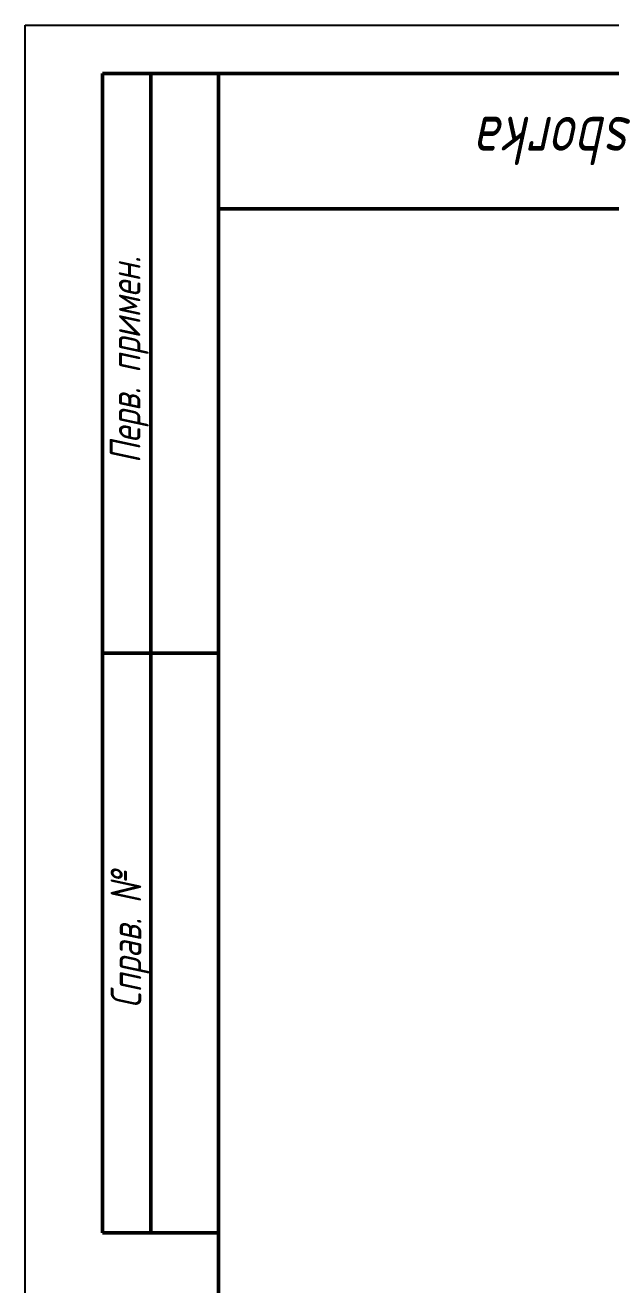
# Model space of a CAD drawing. Header units: millimetres. Extents: x 0 to 586, y -128 to 462.
# Drawn here: x 0 to 60.6, y 166.6 to 297 of the extents above; entities that cross this region are included whole.
import ezdxf

# ---------------------------------------------------------------- set-up
doc = ezdxf.new("R2010")
doc.units = ezdxf.units.MM
doc.linetypes.add('Сплошная', pattern=[0])
doc.layers.add('Viewport1ForCustomObjects_0', color=7, linetype='Continuous')
for name, color, linetype, lineweight in [('Кромка (ГОСТ)', 7, 'Сплошная', 50), ('Обозначение (ГОСТ)', 7, 'Сплошная', 25), ('Эскизная геометрия (ГОСТ)', 7, 'Сплошная', 50)]:
    doc.layers.add(name, color=color, linetype=linetype, lineweight=lineweight)

# ---------------------------------------------------------------- blocks, each defined once
blk = doc.blocks.new('CustomObjectsInViewport1_0')
at = {"layer": 'Кромка (ГОСТ)', "lineweight": 25, "ltscale": 0.657895}
for p, q in [((0, 297), (420, 297)), ((0, 0), (0, 297))]:
    blk.add_line(p, q, dxfattribs=at)
at = {"layer": 'Кромка (ГОСТ)', "ltscale": 1.31579}
for p, q in [((20, 292), (20, 5)), ((415, 292), (20, 292))]:
    blk.add_line(p, q, dxfattribs=at)
at = {"layer": 'Эскизная геометрия (ГОСТ)', "ltscale": 1.31579}
for p, q in [((8, 292), (20, 292)), ((8, 172), (8, 292)), ((13, 172), (13, 292)), ((20, 292), (90, 292)), ((90, 278), (20, 278)), ((8, 232), (20, 232)), ((20, 172), (8, 172))]:
    blk.add_line(p, q, dxfattribs=at)
at = {"layer": 'Обозначение (ГОСТ)', "attachment_point": 1}
for s, insert, char_height, rotation in [('\\fGOST Common|b0|i1;\\W0.8;sborka', (62.92, 282.53), 5, 180), ('\\fGOST Common|b0|i1;\\W0.8;Перв. примен.', (8.75, 251.67), 3.17, 90), ('\\fGOST Common|b0|i1;\\W0.8;Справ. №', (8.84, 195.28), 3.17, 90)]:
    blk.add_mtext(s, dxfattribs=dict(at, insert=insert, char_height=char_height, rotation=rotation))

msp = doc.modelspace()

# ---------------------------------------------------------------- block references
at = {"layer": 'Viewport1ForCustomObjects_0'}
msp.add_blockref('CustomObjectsInViewport1_0', (0, 0), dxfattribs=at)

doc.saveas('drawing.dxf')
